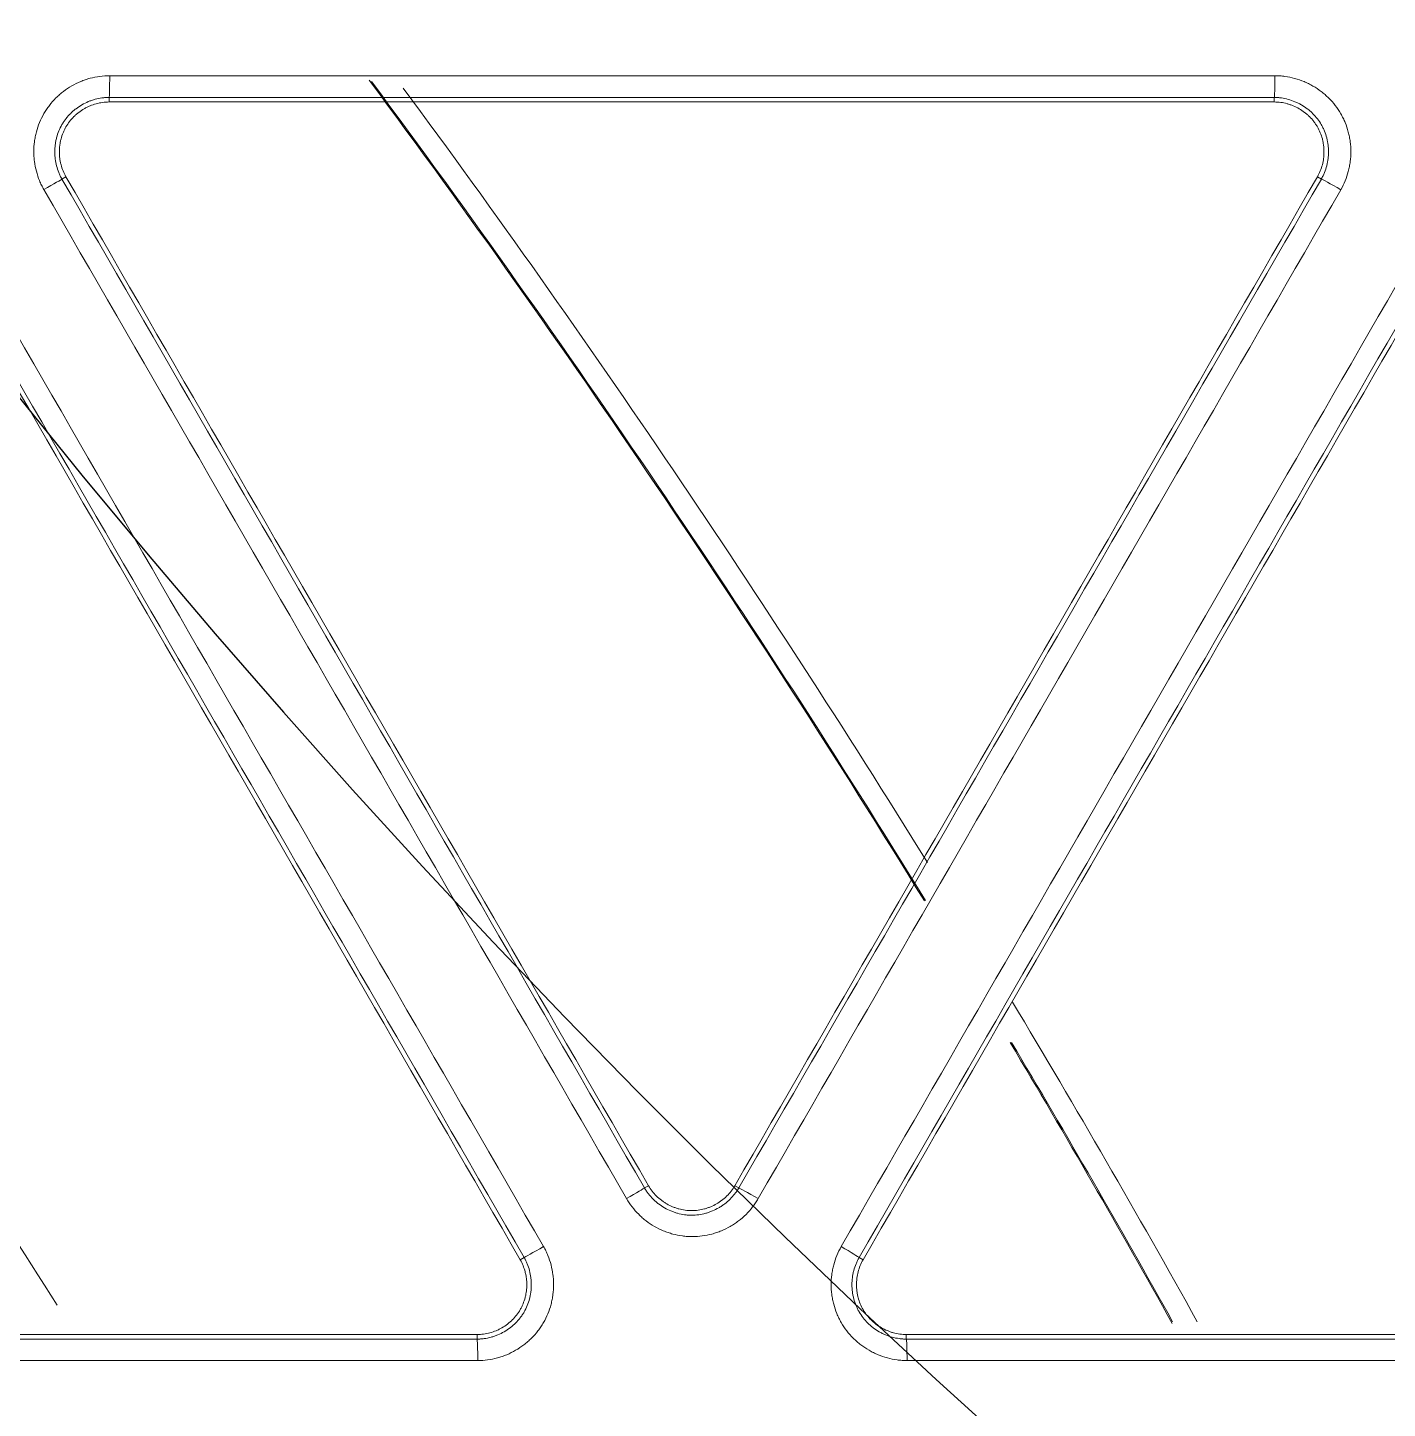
# Model space of a CAD drawing. Header units: inches. Extents: x 405346 to 489838, y -25612 to 14934.
# Drawn here: x 467439.67 to 467469.52, y 4442.66 to 4472.97 of the extents above; entities that cross this region are included whole.
import ezdxf

# ---------------------------------------------------------------- set-up
doc = ezdxf.new("R2010")
doc.units = ezdxf.units.IN
doc.header["$LTSCALE"] = 200
doc.header["$MEASUREMENT"] = 0
doc.linetypes.add('DH-HID2', pattern=[1.2, 0.8, -0.4])
doc.layers.add('FU-FURM', color=251, linetype='DH-HID2')
doc.layers.add('SS-EQ', color=2, linetype='Continuous', lineweight=20)

# ---------------------------------------------------------------- blocks, each defined once
blk = doc.blocks.new('FLLLL')
at = {"layer": 'FU-FURM'}
for centre, radius, start, end in [((467638.62, 3989.606), 194.252, 180.76696, 268.64347), ((467631.305, 3983.29), 213.601, 180.767, 268.64329)]:
    blk.add_arc(centre, radius, start, end, dxfattribs=at)
blk = doc.blocks.new('4way무풍')
at = {"layer": 'SS-EQ'}
for p, q in [((197.193, 150.014), (197.193, 149.915)), ((222.768, 149.915), (222.768, 150.014)), ((196.246, 148.273), (196.159, 148.223)), ((223.802, 148.223), (223.716, 148.273)), ((208.946, 126.075), (209.033, 126.125)), ((210.928, 126.125), (211.014, 126.075)), ((206.217, 124.499), (206.303, 124.549)), ((213.657, 124.549), (213.744, 124.499)), ((205.27, 122.758), (205.27, 122.858)), ((214.692, 122.858), (214.692, 122.758))]:
    blk.add_line(p, q, dxfattribs=at)
for radius, start, end in [(252.562, 31.61013, 36.5463), (252.587, 31.60905, 36.53379), (253.06, 31.76566, 36.41431), (231.709, 32.20792, 36.37077), (253.06, 29.11763, 30.95206), (252.562, 29.17082, 30.78502), (252.587, 29.17722, 30.78227)]:
    blk.add_arc((0, 0), radius, start, end, dxfattribs=at)
for centre, major_axis, ratio, start_param, end_param in [((197.193, 150.488), (0, -0.474), 0.02866, 0.035003, 1.579948), ((222.767, 150.488), (0, -0.474), 0.035796, 0.035014, 1.577445), ((195.748, 147.986), (0.41, 0.237), 0.006425, 4.741655, 6.248278), ((224.212, 147.986), (0.41, -0.237), 0.02373, 1.542415, 3.106676), ((208.536, 125.838), (-0.41, -0.237), 0.011691, 1.603158, 3.106684), ((211.424, 125.838), (0.41, -0.237), 0.022371, 1.543753, 3.106677), ((206.713, 124.786), (0.41, 0.237), 0.011446, 3.176502, 4.744454), ((213.247, 124.786), (-0.41, 0.237), 0.022472, 3.176508, 4.684778), ((205.269, 122.284), (0, 0.474), 0.033313, 4.718449, 6.248259), ((214.691, 122.284), (0, -0.474), 0.035683, 1.5762, 3.106664)]:
    blk.add_ellipse(centre, major_axis=major_axis, ratio=ratio, start_param=start_param, end_param=end_param, dxfattribs=at)
for points, knots in [([(0.032, 346.294), (6.969, 346.294), (13.906, 346.294), (27.78, 346.294), (34.717, 346.294), (55.528, 346.294), (69.403, 346.294), (97.151, 346.294), (111.025, 346.294), (138.774, 346.294), (152.648, 346.294), (180.396, 346.294), (194.27, 346.294), (215.082, 346.294), (222.019, 346.294), (235.893, 346.294), (242.83, 346.293), (253.236, 346.293), (256.704, 346.293), (263.641, 346.293), (267.11, 346.293), (272.313, 346.294), (274.047, 346.294), (276.648, 346.294), (277.516, 346.294), (279.25, 346.293), (280.117, 346.293), (281.418, 346.292), (281.851, 346.292), (282.718, 346.292), (283.152, 346.292), (283.802, 346.293), (284.019, 346.293), (284.453, 346.293), (284.669, 346.294), (285.103, 346.293), (285.32, 346.293), (285.753, 346.29), (285.97, 346.288), (286.62, 346.277), (287.054, 346.265), (287.92, 346.231), (288.353, 346.21), (289.653, 346.132), (290.519, 346.062), (291.818, 345.929), (292.25, 345.88), (292.899, 345.799), (293.116, 345.771), (293.548, 345.712), (294.627, 345.561), (295.697, 345.381), (298.249, 344.897), (299.929, 344.504), (302.417, 343.81), (304.065, 343.312), (305.692, 342.745), (308.116, 341.843), (309.711, 341.171), (311.481, 340.335), (311.677, 340.241), (312.069, 340.051), (312.265, 339.955), (312.851, 339.663), (313.238, 339.464), (314.393, 338.857), (315.91, 338.017), (317.385, 337.118), (318.837, 336.19), (319.553, 335.711), (320.962, 334.724), (322.351, 333.707), (324.369, 332.094), (326.323, 330.393), (327.582, 329.199), (328.355, 328.434), (328.586, 328.204), (328.815, 327.97), (328.968, 327.815), (329.044, 327.736), (329.423, 327.345), (329.723, 327.029), (330.61, 326.072), (331.762, 324.776), (333.399, 322.77), (334.43, 321.391), (335.932, 319.291), (336.873, 317.85), (338.196, 315.627), (339.047, 314.124), (339.838, 312.579), (340.313, 311.601), (340.454, 311.306), (340.593, 311.01), (340.685, 310.812), (340.731, 310.713), (340.958, 310.218), (341.136, 309.82), (341.654, 308.624), (342.309, 307.019), (343.186, 304.582), (343.7, 302.939), (344.419, 300.459), (344.828, 298.787), (345.336, 296.251), (345.487, 295.4), (345.755, 293.69), (345.871, 292.83), (345.994, 291.749), (346.017, 291.532), (346.062, 291.099), (346.083, 290.881), (346.143, 290.23), (346.178, 289.796), (346.239, 288.927), (346.265, 288.492), (346.307, 287.624), (346.324, 287.189), (346.342, 286.538), (346.347, 286.32), (346.354, 285.886), (346.356, 285.669), (346.359, 285.234), (346.359, 285.017), (346.359, 284.582), (346.359, 284.365), (346.359, 283.714), (346.358, 283.279), (346.358, 282.41), (346.358, 281.976), (346.358, 280.672), (346.358, 279.803), (346.359, 278.065), (346.359, 277.196), (346.359, 274.59), (346.359, 272.852), (346.358, 264.162), (346.359, 257.21), (346.359, 236.355), (346.359, 222.452), (346.359, 194.646), (346.359, 180.742), (346.359, 152.936), (346.359, 139.033), (346.359, 111.226), (346.359, 69.516), (346.359, 27.806), (346.359, 0)], [0, 0, 0, 0, 0.03125, 0.03125, 0.0625, 0.0625, 0.125, 0.125, 0.1875, 0.1875, 0.25, 0.25, 0.3125, 0.3125, 0.34375, 0.34375, 0.375, 0.375, 0.390625, 0.390625, 0.40625, 0.40625, 0.414062, 0.414062, 0.417969, 0.417969, 0.421875, 0.421875, 0.423828, 0.423828, 0.425781, 0.425781, 0.426758, 0.426758, 0.427734, 0.427734, 0.428711, 0.428711, 0.429687, 0.429687, 0.431641, 0.431641, 0.433594, 0.433594, 0.4375, 0.4375, 0.439453, 0.439453, 0.44043, 0.44043, 0.441406, 0.445312, 0.445312, 0.453125, 0.453125, 0.457031, 0.460937, 0.460937, 0.46875, 0.46875, 0.469727, 0.469727, 0.470703, 0.470703, 0.472656, 0.472656, 0.476562, 0.480469, 0.480469, 0.484375, 0.484375, 0.488281, 0.492187, 0.496094, 0.5, 0.5, 0.500977, 0.501465, 0.501465, 0.501953, 0.501953, 0.503906, 0.503906, 0.507812, 0.511719, 0.515625, 0.515625, 0.523437, 0.523437, 0.527344, 0.53125, 0.53125, 0.532227, 0.532715, 0.532715, 0.533203, 0.533203, 0.535156, 0.535156, 0.539062, 0.542969, 0.546875, 0.546875, 0.554687, 0.554687, 0.558594, 0.558594, 0.5625, 0.5625, 0.563477, 0.563477, 0.564453, 0.564453, 0.566406, 0.566406, 0.568359, 0.568359, 0.570312, 0.570312, 0.571289, 0.571289, 0.572266, 0.572266, 0.573242, 0.573242, 0.574219, 0.574219, 0.576172, 0.576172, 0.578125, 0.578125, 0.582031, 0.582031, 0.585937, 0.585937, 0.59375, 0.59375, 0.625, 0.625, 0.6875, 0.6875, 0.75, 0.75, 0.8125, 0.8125, 0.875, 1, 1, 1, 1]), ([(345.164, 0), (345.164, 27.72), (345.163, 69.299), (345.162, 110.879), (345.161, 138.598), (345.16, 152.458), (345.159, 180.178), (345.157, 194.038), (345.154, 221.758), (345.152, 235.618), (345.147, 256.407), (345.146, 263.337), (345.145, 272), (345.145, 273.732), (345.144, 276.331), (345.144, 277.197), (345.143, 278.93), (345.142, 279.796), (345.142, 281.095), (345.141, 281.528), (345.141, 282.395), (345.142, 282.828), (345.141, 283.694), (345.141, 284.127), (345.14, 284.777), (345.139, 284.993), (345.136, 285.426), (345.134, 285.643), (345.124, 286.293), (345.113, 286.726), (345.081, 287.592), (345.06, 288.025), (345.009, 288.891), (344.979, 289.324), (344.926, 289.973), (344.898, 290.298), (344.868, 290.622), (344.847, 290.839), (344.836, 290.947), (344.736, 291.92), (344.629, 292.78), (344.379, 294.49), (344.236, 295.34), (343.754, 297.876), (343.361, 299.547), (342.666, 302.024), (342.167, 303.666), (341.312, 306.1), (340.67, 307.703), (340.162, 308.898), (339.901, 309.494), (339.629, 310.086), (339.446, 310.481), (339.353, 310.677), (338.885, 311.657), (338.495, 312.43), (337.684, 313.954), (337.263, 314.706), (336.391, 316.188), (335.94, 316.919), (335.007, 318.359), (334.525, 319.069), (333.532, 320.468), (332.508, 321.846), (330.881, 323.85), (329.736, 325.143), (328.853, 326.097), (328.555, 326.413), (328.177, 326.804), (328.101, 326.882), (327.949, 327.037), (327.721, 327.27), (327.491, 327.5), (326.721, 328.264), (325.466, 329.454), (323.518, 331.149), (321.504, 332.755), (320.119, 333.766), (318.711, 334.748), (317.997, 335.224), (316.546, 336.146), (315.81, 336.592), (314.315, 337.454), (313.557, 337.87), (312.595, 338.371), (312.305, 338.52), (312.014, 338.666), (311.82, 338.764), (311.722, 338.812), (311.235, 339.053), (310.844, 339.24), (309.666, 339.79), (308.875, 340.138), (307.283, 340.799), (305.68, 341.425), (303.244, 342.257), (301.598, 342.742), (299.114, 343.417), (297.436, 343.796), (294.888, 344.258), (294.033, 344.394), (292.957, 344.542), (292.742, 344.57), (292.31, 344.625), (291.663, 344.703), (291.015, 344.771), (289.72, 344.892), (288.856, 344.953), (287.56, 345.018), (287.128, 345.036), (286.48, 345.054), (286.264, 345.059), (285.832, 345.066), (285.615, 345.069), (285.183, 345.072), (284.967, 345.073), (284.535, 345.074), (284.318, 345.075), (283.67, 345.075), (283.237, 345.076), (282.589, 345.076), (282.373, 345.076), (281.94, 345.076), (281.724, 345.076), (281.076, 345.076), (280.643, 345.076), (279.346, 345.077), (278.481, 345.077), (276.752, 345.078), (275.887, 345.078), (273.293, 345.079), (271.563, 345.079), (262.916, 345.08), (255.998, 345.082), (242.162, 345.085), (235.244, 345.086), (221.408, 345.088), (214.49, 345.089), (193.736, 345.092), (179.9, 345.093), (152.228, 345.095), (138.392, 345.096), (110.72, 345.097), (96.884, 345.097), (69.212, 345.098), (55.376, 345.098), (34.622, 345.098), (27.704, 345.099), (13.868, 345.099), (6.95, 345.099), (0.032, 345.099)], [0, 0, 0, 0, 0.125, 0.1875, 0.1875, 0.25, 0.25, 0.3125, 0.3125, 0.375, 0.375, 0.40625, 0.40625, 0.414063, 0.414063, 0.417969, 0.417969, 0.421875, 0.421875, 0.423828, 0.423828, 0.425781, 0.425781, 0.427734, 0.427734, 0.428711, 0.428711, 0.429688, 0.429688, 0.431641, 0.431641, 0.433594, 0.433594, 0.435547, 0.435547, 0.436523, 0.437012, 0.437012, 0.4375, 0.4375, 0.441406, 0.441406, 0.445313, 0.445313, 0.453125, 0.453125, 0.457031, 0.460938, 0.464844, 0.464844, 0.466797, 0.467773, 0.467773, 0.46875, 0.46875, 0.472656, 0.472656, 0.476563, 0.476563, 0.480469, 0.480469, 0.484375, 0.484375, 0.488281, 0.492188, 0.496094, 0.496094, 0.498047, 0.498047, 0.498535, 0.498535, 0.499023, 0.5, 0.5, 0.503906, 0.507813, 0.511719, 0.515625, 0.515625, 0.519531, 0.519531, 0.523438, 0.523438, 0.527344, 0.527344, 0.52832, 0.528809, 0.528809, 0.529297, 0.529297, 0.53125, 0.53125, 0.535156, 0.535156, 0.539063, 0.542969, 0.546875, 0.546875, 0.554688, 0.554688, 0.558594, 0.558594, 0.55957, 0.55957, 0.560547, 0.5625, 0.5625, 0.566406, 0.566406, 0.568359, 0.568359, 0.569336, 0.569336, 0.570313, 0.570313, 0.571289, 0.571289, 0.572266, 0.572266, 0.574219, 0.574219, 0.575195, 0.575195, 0.576172, 0.576172, 0.578125, 0.578125, 0.582031, 0.582031, 0.585938, 0.585938, 0.59375, 0.59375, 0.625, 0.625, 0.65625, 0.65625, 0.6875, 0.6875, 0.75, 0.75, 0.8125, 0.8125, 0.875, 0.875, 0.9375, 0.9375, 0.96875, 0.96875, 1, 1, 1, 1]), ([(195.762, 147.991), (195.744, 148.022), (195.726, 148.055), (195.694, 148.121), (195.679, 148.154), (195.638, 148.255), (195.592, 148.392), (195.564, 148.535), (195.553, 148.626), (195.551, 148.644), (195.547, 148.68), (195.543, 148.735), (195.541, 148.789), (195.541, 148.898), (195.546, 148.971), (195.56, 149.079), (195.565, 149.115), (195.576, 149.168), (195.58, 149.186), (195.588, 149.222), (195.592, 149.24), (195.616, 149.328), (195.662, 149.465), (195.726, 149.596), (195.78, 149.691), (195.8, 149.722), (195.841, 149.782), (195.862, 149.812), (195.928, 149.898), (195.976, 149.952), (196.053, 150.028), (196.093, 150.066), (196.135, 150.101), (196.164, 150.124), (196.178, 150.135), (196.251, 150.191), (196.372, 150.271), (196.502, 150.336), (196.586, 150.371), (196.602, 150.377), (196.637, 150.39), (196.654, 150.397), (196.706, 150.414), (196.741, 150.425), (196.846, 150.454), (196.917, 150.468), (197.06, 150.487), (197.133, 150.492), (197.206, 150.492)], [0, 0, 0, 0, 0.03125, 0.03125, 0.0625, 0.0625, 0.125, 0.1875, 0.1875, 0.203125, 0.203125, 0.21875, 0.25, 0.25, 0.3125, 0.3125, 0.34375, 0.34375, 0.359375, 0.359375, 0.375, 0.375, 0.4375, 0.5, 0.5, 0.53125, 0.53125, 0.5625, 0.5625, 0.625, 0.625, 0.65625, 0.671875, 0.671875, 0.6875, 0.6875, 0.75, 0.8125, 0.8125, 0.828125, 0.828125, 0.84375, 0.84375, 0.875, 0.875, 0.9375, 0.9375, 1, 1, 1, 1]), ([(197.206, 150.492), (201.47, 150.492), (205.733, 150.492), (214.259, 150.492), (218.522, 150.491), (222.784, 150.491)], [0, 0, 0, 0, 0.5, 0.5, 1, 1, 1, 1]), ([(222.784, 150.491), (222.821, 150.491), (222.858, 150.49), (222.931, 150.485), (222.967, 150.481), (223.075, 150.466), (223.217, 150.437), (223.354, 150.39), (223.439, 150.355), (223.455, 150.348), (223.489, 150.333), (223.538, 150.309), (223.586, 150.283), (223.68, 150.229), (223.741, 150.189), (223.827, 150.123), (223.856, 150.1), (223.897, 150.064), (223.911, 150.051), (223.937, 150.026), (223.951, 150.014), (224.015, 149.95), (224.111, 149.841), (224.192, 149.721), (224.247, 149.626), (224.264, 149.593), (224.297, 149.528), (224.311, 149.494), (224.353, 149.394), (224.376, 149.325), (224.403, 149.22), (224.412, 149.185), (224.422, 149.131), (224.425, 149.113), (224.431, 149.077), (224.434, 149.059), (224.445, 148.968), (224.455, 148.823), (224.445, 148.678), (224.434, 148.588), (224.431, 148.57), (224.425, 148.534), (224.422, 148.516), (224.412, 148.462), (224.403, 148.426), (224.376, 148.321), (224.353, 148.252), (224.298, 148.118), (224.266, 148.053), (224.229, 147.989)], [0, 0, 0, 0, 0.03125, 0.03125, 0.0625, 0.0625, 0.125, 0.1875, 0.1875, 0.203125, 0.203125, 0.21875, 0.25, 0.25, 0.3125, 0.3125, 0.34375, 0.34375, 0.359375, 0.359375, 0.375, 0.375, 0.4375, 0.5, 0.5, 0.53125, 0.53125, 0.5625, 0.5625, 0.625, 0.625, 0.65625, 0.65625, 0.671875, 0.671875, 0.6875, 0.6875, 0.75, 0.8125, 0.8125, 0.828125, 0.828125, 0.84375, 0.84375, 0.875, 0.875, 0.9375, 0.9375, 1, 1, 1, 1]), ([(197.193, 150.014), (197.19, 150.014), (197.187, 150.014), (197.18, 150.014), (197.17, 150.014), (197.147, 150.014), (197.102, 150.011), (197.063, 150.007), (196.986, 149.997), (196.935, 149.987), (196.86, 149.966), (196.835, 149.958), (196.785, 149.941), (196.761, 149.932), (196.689, 149.902), (196.596, 149.856), (196.509, 149.798), (196.457, 149.759), (196.447, 149.75), (196.426, 149.734), (196.396, 149.709), (196.368, 149.682), (196.313, 149.628), (196.278, 149.589), (196.23, 149.527), (196.215, 149.506), (196.186, 149.463), (196.172, 149.441), (196.133, 149.373), (196.11, 149.326), (196.071, 149.23), (196.054, 149.181), (196.034, 149.105), (196.028, 149.079), (196.019, 149.028), (196.014, 149.002), (196.004, 148.925), (196.001, 148.873), (196.001, 148.795), (196.002, 148.769), (196.004, 148.73), (196.005, 148.717), (196.008, 148.691), (196.009, 148.678), (196.018, 148.613), (196.037, 148.511), (196.07, 148.412), (196.099, 148.34), (196.11, 148.316), (196.127, 148.281), (196.133, 148.269), (196.142, 148.252), (196.147, 148.243), (196.152, 148.234), (196.155, 148.229), (196.157, 148.226), (196.159, 148.223)], [0, 0, 0, 0, 0.003906, 0.003906, 0.007812, 0.015625, 0.03125, 0.0625, 0.0625, 0.125, 0.125, 0.15625, 0.15625, 0.1875, 0.1875, 0.25, 0.3125, 0.3125, 0.328125, 0.328125, 0.34375, 0.375, 0.375, 0.4375, 0.4375, 0.46875, 0.46875, 0.5, 0.5, 0.5625, 0.5625, 0.625, 0.625, 0.65625, 0.65625, 0.6875, 0.6875, 0.75, 0.75, 0.78125, 0.78125, 0.796875, 0.796875, 0.8125, 0.8125, 0.875, 0.9375, 0.9375, 0.96875, 0.96875, 0.984375, 0.984375, 0.992187, 0.996094, 0.996094, 1, 1, 1, 1]), ([(196.246, 148.273), (196.221, 148.315), (196.201, 148.358), (196.165, 148.446), (196.15, 148.491), (196.132, 148.56), (196.126, 148.583), (196.117, 148.631), (196.113, 148.654), (196.104, 148.725), (196.098, 148.82), (196.104, 148.915), (196.112, 148.975), (196.114, 148.987), (196.117, 149.011), (196.124, 149.046), (196.132, 149.081), (196.15, 149.15), (196.165, 149.195), (196.192, 149.261), (196.201, 149.283), (196.222, 149.326), (196.234, 149.347), (196.27, 149.409), (196.323, 149.488), (196.386, 149.559), (196.437, 149.61), (196.454, 149.626), (196.491, 149.658), (196.509, 149.673), (196.566, 149.716), (196.606, 149.742), (196.667, 149.778), (196.688, 149.789), (196.731, 149.811), (196.753, 149.821), (196.819, 149.848), (196.909, 149.879), (197.002, 149.898), (197.097, 149.911), (197.145, 149.915), (197.193, 149.915)], [0, 0, 0, 0, 0.0625, 0.0625, 0.125, 0.125, 0.15625, 0.15625, 0.1875, 0.1875, 0.25, 0.3125, 0.3125, 0.328125, 0.328125, 0.34375, 0.375, 0.375, 0.4375, 0.4375, 0.46875, 0.46875, 0.5, 0.5, 0.5625, 0.625, 0.625, 0.65625, 0.65625, 0.6875, 0.6875, 0.75, 0.75, 0.78125, 0.78125, 0.8125, 0.8125, 0.875, 0.9375, 0.9375, 1, 1, 1, 1]), ([(222.768, 150.014), (218.506, 150.014), (214.244, 150.014), (205.719, 150.014), (201.456, 150.014), (197.193, 150.014)], [0, 0, 0, 0, 0.5, 0.5, 1, 1, 1, 1]), ([(222.768, 149.915), (218.506, 149.915), (214.244, 149.915), (205.719, 149.915), (201.456, 149.915), (197.193, 149.915)], [0, 0, 0, 0, 0.5, 0.5, 1, 1, 1, 1]), ([(223.802, 148.223), (223.803, 148.226), (223.805, 148.229), (223.808, 148.235), (223.813, 148.243), (223.824, 148.264), (223.845, 148.304), (223.861, 148.34), (223.89, 148.412), (223.906, 148.461), (223.926, 148.536), (223.932, 148.562), (223.942, 148.613), (223.946, 148.639), (223.956, 148.717), (223.962, 148.82), (223.956, 148.924), (223.948, 148.989), (223.946, 149.002), (223.942, 149.028), (223.935, 149.066), (223.926, 149.104), (223.906, 149.18), (223.89, 149.229), (223.861, 149.301), (223.85, 149.325), (223.827, 149.372), (223.815, 149.395), (223.775, 149.463), (223.717, 149.549), (223.648, 149.626), (223.593, 149.681), (223.574, 149.699), (223.534, 149.734), (223.514, 149.75), (223.452, 149.797), (223.409, 149.826), (223.341, 149.865), (223.307, 149.883), (223.272, 149.9), (223.248, 149.911), (223.236, 149.916), (223.175, 149.942), (223.077, 149.976), (222.976, 149.997), (222.899, 150.007), (222.873, 150.01), (222.833, 150.013), (222.82, 150.013), (222.801, 150.014), (222.791, 150.014), (222.781, 150.014), (222.774, 150.014), (222.771, 150.014), (222.768, 150.014)], [0, 0, 0, 0, 0.003906, 0.003906, 0.007813, 0.015625, 0.03125, 0.0625, 0.0625, 0.125, 0.125, 0.15625, 0.15625, 0.1875, 0.1875, 0.25, 0.3125, 0.3125, 0.328125, 0.328125, 0.34375, 0.375, 0.375, 0.4375, 0.4375, 0.46875, 0.46875, 0.5, 0.5, 0.5625, 0.625, 0.625, 0.65625, 0.65625, 0.6875, 0.6875, 0.75, 0.75, 0.78125, 0.796875, 0.796875, 0.8125, 0.8125, 0.875, 0.9375, 0.9375, 0.96875, 0.96875, 0.984375, 0.984375, 0.992187, 0.996094, 0.996094, 1, 1, 1, 1]), ([(222.768, 149.915), (222.816, 149.915), (222.864, 149.911), (222.958, 149.899), (223.004, 149.889), (223.073, 149.87), (223.096, 149.863), (223.142, 149.847), (223.164, 149.839), (223.23, 149.811), (223.315, 149.769), (223.395, 149.716), (223.442, 149.68), (223.452, 149.672), (223.47, 149.657), (223.498, 149.634), (223.524, 149.61), (223.575, 149.56), (223.606, 149.524), (223.65, 149.468), (223.664, 149.449), (223.691, 149.409), (223.704, 149.389), (223.74, 149.326), (223.781, 149.241), (223.812, 149.151), (223.83, 149.081), (223.835, 149.058), (223.844, 149.011), (223.848, 148.987), (223.857, 148.916), (223.86, 148.869), (223.86, 148.797), (223.859, 148.761), (223.856, 148.726), (223.854, 148.702), (223.853, 148.69), (223.845, 148.63), (223.827, 148.537), (223.797, 148.447), (223.761, 148.358), (223.74, 148.315), (223.716, 148.273)], [0, 0, 0, 0, 0.0625, 0.0625, 0.125, 0.125, 0.15625, 0.15625, 0.1875, 0.1875, 0.25, 0.3125, 0.3125, 0.328125, 0.328125, 0.34375, 0.375, 0.375, 0.4375, 0.4375, 0.46875, 0.46875, 0.5, 0.5, 0.5625, 0.625, 0.625, 0.65625, 0.65625, 0.6875, 0.6875, 0.75, 0.75, 0.78125, 0.796875, 0.796875, 0.8125, 0.8125, 0.875, 0.9375, 0.9375, 1, 1, 1, 1]), ([(210.928, 126.125), (210.904, 126.083), (210.878, 126.044), (210.819, 125.968), (210.788, 125.933), (210.737, 125.883), (210.719, 125.866), (210.683, 125.835), (210.665, 125.82), (210.607, 125.776), (210.528, 125.724), (210.443, 125.681), (210.388, 125.658), (210.376, 125.654), (210.354, 125.645), (210.32, 125.633), (210.286, 125.622), (210.217, 125.603), (210.171, 125.594), (210.1, 125.584), (210.077, 125.582), (210.029, 125.578), (210.005, 125.578), (209.933, 125.578), (209.838, 125.584), (209.745, 125.603), (209.676, 125.622), (209.653, 125.629), (209.607, 125.645), (209.585, 125.653), (209.519, 125.681), (209.476, 125.702), (209.415, 125.738), (209.384, 125.756), (209.354, 125.777), (209.335, 125.791), (209.325, 125.798), (209.277, 125.834), (209.206, 125.897), (209.142, 125.968), (209.084, 126.043), (209.057, 126.083), (209.033, 126.125)], [0, 0, 0, 0, 0.0625, 0.0625, 0.125, 0.125, 0.15625, 0.15625, 0.1875, 0.1875, 0.25, 0.3125, 0.3125, 0.328125, 0.328125, 0.34375, 0.375, 0.375, 0.4375, 0.4375, 0.46875, 0.46875, 0.5, 0.5, 0.5625, 0.625, 0.625, 0.65625, 0.65625, 0.6875, 0.6875, 0.75, 0.75, 0.78125, 0.796875, 0.796875, 0.8125, 0.8125, 0.875, 0.9375, 0.9375, 1, 1, 1, 1]), ([(211.441, 125.841), (211.422, 125.809), (211.403, 125.778), (211.362, 125.717), (211.341, 125.687), (211.274, 125.601), (211.178, 125.493), (211.068, 125.397), (210.995, 125.342), (210.981, 125.331), (210.951, 125.31), (210.906, 125.279), (210.859, 125.25), (210.765, 125.196), (210.7, 125.164), (210.6, 125.122), (210.566, 125.109), (210.514, 125.091), (210.496, 125.085), (210.461, 125.075), (210.444, 125.069), (210.356, 125.046), (210.214, 125.017), (210.069, 125.007), (209.96, 125.007), (209.923, 125.008), (209.85, 125.013), (209.814, 125.017), (209.706, 125.031), (209.635, 125.046), (209.53, 125.074), (209.496, 125.085), (209.444, 125.103), (209.427, 125.109), (209.393, 125.122), (209.375, 125.129), (209.291, 125.164), (209.161, 125.228), (209.04, 125.309), (208.968, 125.364), (208.953, 125.375), (208.925, 125.398), (208.911, 125.41), (208.87, 125.446), (208.843, 125.471), (208.766, 125.548), (208.718, 125.602), (208.629, 125.717), (208.588, 125.777), (208.552, 125.841)], [0, 0, 0, 0, 0.03125, 0.03125, 0.0625, 0.0625, 0.125, 0.1875, 0.1875, 0.203125, 0.203125, 0.21875, 0.25, 0.25, 0.3125, 0.3125, 0.34375, 0.34375, 0.359375, 0.359375, 0.375, 0.375, 0.4375, 0.5, 0.5, 0.53125, 0.53125, 0.5625, 0.5625, 0.625, 0.625, 0.65625, 0.65625, 0.671875, 0.671875, 0.6875, 0.6875, 0.75, 0.8125, 0.8125, 0.828125, 0.828125, 0.84375, 0.84375, 0.875, 0.875, 0.9375, 0.9375, 1, 1, 1, 1]), ([(208.946, 126.075), (208.947, 126.072), (208.949, 126.069), (208.952, 126.063), (208.958, 126.055), (208.969, 126.035), (208.994, 125.997), (209.017, 125.965), (209.065, 125.904), (209.099, 125.865), (209.155, 125.81), (209.174, 125.792), (209.213, 125.758), (209.234, 125.741), (209.296, 125.694), (209.383, 125.637), (209.476, 125.59), (209.536, 125.565), (209.548, 125.56), (209.573, 125.551), (209.61, 125.538), (209.647, 125.526), (209.722, 125.506), (209.773, 125.495), (209.85, 125.485), (209.876, 125.482), (209.928, 125.479), (209.954, 125.478), (210.033, 125.478), (210.084, 125.481), (210.187, 125.495), (210.238, 125.506), (210.313, 125.526), (210.338, 125.534), (210.388, 125.551), (210.412, 125.561), (210.484, 125.591), (210.53, 125.614), (210.598, 125.653), (210.631, 125.673), (210.663, 125.695), (210.685, 125.711), (210.695, 125.718), (210.747, 125.758), (210.826, 125.826), (210.895, 125.904), (210.943, 125.965), (210.958, 125.986), (210.98, 126.019), (210.987, 126.03), (210.998, 126.047), (211.003, 126.055), (211.008, 126.064), (211.011, 126.069), (211.013, 126.072), (211.014, 126.075)], [0, 0, 0, 0, 0.003906, 0.003906, 0.007813, 0.015625, 0.03125, 0.0625, 0.0625, 0.125, 0.125, 0.15625, 0.15625, 0.1875, 0.1875, 0.25, 0.3125, 0.3125, 0.328125, 0.328125, 0.34375, 0.375, 0.375, 0.4375, 0.4375, 0.46875, 0.46875, 0.5, 0.5, 0.5625, 0.5625, 0.625, 0.625, 0.65625, 0.65625, 0.6875, 0.6875, 0.75, 0.75, 0.78125, 0.796875, 0.796875, 0.8125, 0.8125, 0.875, 0.9375, 0.9375, 0.96875, 0.96875, 0.984375, 0.984375, 0.992187, 0.996094, 0.996094, 1, 1, 1, 1]), ([(206.729, 124.789), (206.748, 124.757), (206.765, 124.725), (206.797, 124.659), (206.812, 124.625), (206.853, 124.524), (206.899, 124.387), (206.927, 124.244), (206.939, 124.154), (206.941, 124.135), (206.944, 124.099), (206.948, 124.044), (206.95, 123.99), (206.95, 123.881), (206.945, 123.809), (206.931, 123.701), (206.926, 123.665), (206.915, 123.611), (206.911, 123.593), (206.903, 123.557), (206.899, 123.539), (206.875, 123.451), (206.829, 123.314), (206.766, 123.184), (206.711, 123.089), (206.691, 123.057), (206.65, 122.997), (206.629, 122.967), (206.563, 122.881), (206.515, 122.827), (206.438, 122.751), (206.398, 122.714), (206.356, 122.678), (206.327, 122.655), (206.313, 122.644), (206.24, 122.589), (206.119, 122.508), (205.989, 122.444), (205.905, 122.409), (205.889, 122.402), (205.854, 122.389), (205.837, 122.383), (205.785, 122.365), (205.75, 122.354), (205.645, 122.326), (205.574, 122.311), (205.431, 122.292), (205.358, 122.287), (205.285, 122.287)], [0, 0, 0, 0, 0.03125, 0.03125, 0.0625, 0.0625, 0.125, 0.1875, 0.1875, 0.203125, 0.203125, 0.21875, 0.25, 0.25, 0.3125, 0.3125, 0.34375, 0.34375, 0.359375, 0.359375, 0.375, 0.375, 0.4375, 0.5, 0.5, 0.53125, 0.53125, 0.5625, 0.5625, 0.625, 0.625, 0.65625, 0.671875, 0.671875, 0.6875, 0.6875, 0.75, 0.8125, 0.8125, 0.828125, 0.828125, 0.84375, 0.84375, 0.875, 0.875, 0.9375, 0.9375, 1, 1, 1, 1]), ([(214.708, 122.287), (214.671, 122.287), (214.634, 122.288), (214.561, 122.293), (214.525, 122.297), (214.417, 122.311), (214.275, 122.34), (214.138, 122.388), (214.054, 122.423), (214.037, 122.43), (214.003, 122.445), (213.954, 122.469), (213.906, 122.495), (213.812, 122.549), (213.751, 122.589), (213.665, 122.655), (213.637, 122.678), (213.595, 122.714), (213.582, 122.727), (213.555, 122.752), (213.542, 122.764), (213.477, 122.828), (213.381, 122.937), (213.3, 123.057), (213.245, 123.152), (213.228, 123.185), (213.196, 123.25), (213.181, 123.283), (213.139, 123.384), (213.117, 123.453), (213.089, 123.558), (213.081, 123.593), (213.07, 123.647), (213.067, 123.665), (213.061, 123.701), (213.058, 123.719), (213.047, 123.81), (213.038, 123.955), (213.047, 124.1), (213.058, 124.19), (213.061, 124.208), (213.067, 124.244), (213.07, 124.262), (213.081, 124.316), (213.089, 124.352), (213.117, 124.457), (213.14, 124.526), (213.195, 124.66), (213.227, 124.725), (213.263, 124.789)], [0, 0, 0, 0, 0.03125, 0.03125, 0.0625, 0.0625, 0.125, 0.1875, 0.1875, 0.203125, 0.203125, 0.21875, 0.25, 0.25, 0.3125, 0.3125, 0.34375, 0.34375, 0.359375, 0.359375, 0.375, 0.375, 0.4375, 0.5, 0.5, 0.53125, 0.53125, 0.5625, 0.5625, 0.625, 0.625, 0.65625, 0.65625, 0.671875, 0.671875, 0.6875, 0.6875, 0.75, 0.8125, 0.8125, 0.828125, 0.828125, 0.84375, 0.84375, 0.875, 0.875, 0.9375, 0.9375, 1, 1, 1, 1]), ([(205.27, 122.758), (205.273, 122.758), (205.276, 122.758), (205.283, 122.758), (205.292, 122.758), (205.315, 122.759), (205.361, 122.761), (205.4, 122.765), (205.477, 122.775), (205.527, 122.786), (205.602, 122.806), (205.627, 122.814), (205.677, 122.831), (205.701, 122.84), (205.773, 122.871), (205.866, 122.917), (205.953, 122.974), (206.005, 123.014), (206.015, 123.022), (206.036, 123.039), (206.066, 123.064), (206.094, 123.09), (206.149, 123.145), (206.184, 123.184), (206.231, 123.245), (206.247, 123.266), (206.276, 123.309), (206.29, 123.332), (206.329, 123.4), (206.352, 123.446), (206.391, 123.542), (206.408, 123.591), (206.424, 123.654), (206.427, 123.667), (206.433, 123.693), (206.436, 123.706), (206.443, 123.744), (206.447, 123.77), (206.457, 123.847), (206.461, 123.899), (206.461, 123.977), (206.46, 124.003), (206.457, 124.042), (206.456, 124.055), (206.454, 124.081), (206.452, 124.094), (206.444, 124.159), (206.424, 124.261), (206.392, 124.36), (206.362, 124.432), (206.352, 124.456), (206.335, 124.491), (206.329, 124.503), (206.319, 124.52), (206.315, 124.529), (206.31, 124.537), (206.307, 124.543), (206.305, 124.546), (206.303, 124.549)], [0, 0, 0, 0, 0.003906, 0.003906, 0.007812, 0.015625, 0.03125, 0.0625, 0.0625, 0.125, 0.125, 0.15625, 0.15625, 0.1875, 0.1875, 0.25, 0.3125, 0.3125, 0.328125, 0.328125, 0.34375, 0.375, 0.375, 0.4375, 0.4375, 0.46875, 0.46875, 0.5, 0.5, 0.5625, 0.5625, 0.625, 0.625, 0.640625, 0.640625, 0.65625, 0.65625, 0.6875, 0.6875, 0.75, 0.75, 0.78125, 0.78125, 0.796875, 0.796875, 0.8125, 0.8125, 0.875, 0.9375, 0.9375, 0.96875, 0.96875, 0.984375, 0.984375, 0.992187, 0.996094, 0.996094, 1, 1, 1, 1]), ([(206.217, 124.499), (206.242, 124.458), (206.262, 124.415), (206.298, 124.327), (206.313, 124.282), (206.331, 124.212), (206.337, 124.189), (206.346, 124.142), (206.35, 124.118), (206.359, 124.047), (206.365, 123.952), (206.359, 123.857), (206.351, 123.797), (206.349, 123.785), (206.345, 123.762), (206.339, 123.726), (206.331, 123.692), (206.313, 123.623), (206.298, 123.578), (206.271, 123.512), (206.262, 123.49), (206.241, 123.447), (206.229, 123.425), (206.193, 123.363), (206.14, 123.284), (206.077, 123.213), (206.026, 123.163), (206.008, 123.146), (205.972, 123.115), (205.954, 123.1), (205.897, 123.056), (205.857, 123.03), (205.796, 122.994), (205.775, 122.983), (205.732, 122.962), (205.71, 122.952), (205.643, 122.924), (205.553, 122.893), (205.46, 122.874), (205.366, 122.861), (205.318, 122.858), (205.27, 122.858)], [0, 0, 0, 0, 0.0625, 0.0625, 0.125, 0.125, 0.15625, 0.15625, 0.1875, 0.1875, 0.25, 0.3125, 0.3125, 0.328125, 0.328125, 0.34375, 0.375, 0.375, 0.4375, 0.4375, 0.46875, 0.46875, 0.5, 0.5, 0.5625, 0.625, 0.625, 0.65625, 0.65625, 0.6875, 0.6875, 0.75, 0.75, 0.78125, 0.78125, 0.8125, 0.8125, 0.875, 0.9375, 0.9375, 1, 1, 1, 1]), ([(213.657, 124.549), (213.655, 124.547), (213.654, 124.544), (213.65, 124.538), (213.646, 124.529), (213.635, 124.509), (213.614, 124.469), (213.598, 124.433), (213.568, 124.361), (213.552, 124.312), (213.532, 124.236), (213.526, 124.211), (213.516, 124.159), (213.512, 124.133), (213.502, 124.056), (213.496, 123.952), (213.502, 123.848), (213.511, 123.783), (213.512, 123.77), (213.517, 123.745), (213.524, 123.706), (213.532, 123.668), (213.552, 123.593), (213.568, 123.543), (213.598, 123.471), (213.608, 123.447), (213.631, 123.401), (213.644, 123.377), (213.683, 123.309), (213.712, 123.266), (213.776, 123.184), (213.81, 123.146), (213.866, 123.09), (213.885, 123.073), (213.925, 123.038), (213.945, 123.022), (214.007, 122.975), (214.05, 122.946), (214.118, 122.907), (214.152, 122.889), (214.187, 122.872), (214.211, 122.861), (214.223, 122.856), (214.284, 122.83), (214.382, 122.796), (214.483, 122.776), (214.561, 122.765), (214.587, 122.762), (214.626, 122.76), (214.639, 122.759), (214.659, 122.758), (214.669, 122.758), (214.678, 122.758), (214.685, 122.758), (214.688, 122.758), (214.692, 122.758)], [0, 0, 0, 0, 0.003906, 0.003906, 0.007813, 0.015625, 0.03125, 0.0625, 0.0625, 0.125, 0.125, 0.15625, 0.15625, 0.1875, 0.1875, 0.25, 0.3125, 0.3125, 0.328125, 0.328125, 0.34375, 0.375, 0.375, 0.4375, 0.4375, 0.46875, 0.46875, 0.5, 0.5, 0.5625, 0.5625, 0.625, 0.625, 0.65625, 0.65625, 0.6875, 0.6875, 0.75, 0.75, 0.78125, 0.796875, 0.796875, 0.8125, 0.8125, 0.875, 0.9375, 0.9375, 0.96875, 0.96875, 0.984375, 0.984375, 0.992187, 0.996094, 0.996094, 1, 1, 1, 1]), ([(214.692, 122.858), (214.643, 122.858), (214.596, 122.861), (214.502, 122.874), (214.455, 122.883), (214.386, 122.902), (214.364, 122.909), (214.318, 122.925), (214.296, 122.934), (214.23, 122.961), (214.144, 123.004), (214.065, 123.056), (214.017, 123.093), (214.008, 123.1), (213.989, 123.115), (213.962, 123.138), (213.936, 123.163), (213.885, 123.213), (213.853, 123.248), (213.81, 123.304), (213.796, 123.324), (213.769, 123.363), (213.756, 123.384), (213.72, 123.446), (213.678, 123.532), (213.648, 123.622), (213.63, 123.691), (213.625, 123.715), (213.615, 123.762), (213.612, 123.785), (213.602, 123.856), (213.599, 123.904), (213.599, 123.975), (213.6, 124.011), (213.603, 124.047), (213.606, 124.071), (213.607, 124.083), (213.615, 124.142), (213.633, 124.236), (213.663, 124.326), (213.699, 124.414), (213.72, 124.458), (213.744, 124.499)], [0, 0, 0, 0, 0.0625, 0.0625, 0.125, 0.125, 0.15625, 0.15625, 0.1875, 0.1875, 0.25, 0.3125, 0.3125, 0.328125, 0.328125, 0.34375, 0.375, 0.375, 0.4375, 0.4375, 0.46875, 0.46875, 0.5, 0.5, 0.5625, 0.625, 0.625, 0.65625, 0.65625, 0.6875, 0.6875, 0.75, 0.75, 0.78125, 0.796875, 0.796875, 0.8125, 0.8125, 0.875, 0.9375, 0.9375, 1, 1, 1, 1]), ([(179.695, 122.858), (183.958, 122.858), (188.22, 122.858), (196.745, 122.858), (201.008, 122.858), (205.27, 122.858)], [0, 0, 0, 0, 0.5, 0.5, 1, 1, 1, 1]), ([(179.695, 122.758), (183.958, 122.758), (188.22, 122.758), (196.745, 122.758), (201.007, 122.758), (205.27, 122.758)], [0, 0, 0, 0, 0.5, 0.5, 1, 1, 1, 1]), ([(205.285, 122.287), (201.022, 122.287), (196.76, 122.287), (188.234, 122.288), (183.971, 122.288), (179.707, 122.288)], [0, 0, 0, 0, 0.5, 0.5, 1, 1, 1, 1])]:
    blk.add_open_spline(points, degree=3, knots=knots, dxfattribs=at)
for points in [[(196.159, 148.223), (200.421, 140.84), (204.684, 133.457), (208.946, 126.075)], [(196.246, 148.273), (200.508, 140.89), (204.771, 133.507), (209.033, 126.125)], [(210.928, 126.125), (215.191, 133.508), (219.453, 140.891), (223.716, 148.273)], [(211.014, 126.075), (215.277, 133.458), (219.539, 140.841), (223.802, 148.223)], [(208.552, 125.841), (204.289, 133.224), (200.025, 140.607), (195.762, 147.991)], [(224.229, 147.989), (219.966, 140.607), (215.703, 133.224), (211.441, 125.841)], [(193.939, 146.939), (198.203, 139.555), (202.466, 132.172), (206.729, 124.789)], [(213.263, 124.789), (217.526, 132.172), (221.789, 139.554), (226.052, 146.937)], [(206.217, 124.499), (201.955, 131.882), (197.693, 139.265), (193.43, 146.648)], [(206.303, 124.549), (202.041, 131.932), (197.779, 139.314), (193.516, 146.697)], [(226.444, 146.698), (222.182, 139.315), (217.919, 131.932), (213.657, 124.549)], [(226.531, 146.648), (222.269, 139.265), (218.006, 131.882), (213.744, 124.499)], [(214.692, 122.858), (223.218, 122.858), (231.743, 122.858), (240.266, 122.858)], [(214.692, 122.758), (223.218, 122.758), (231.743, 122.758), (240.266, 122.758)], [(240.286, 122.286), (231.761, 122.286), (223.235, 122.286), (214.708, 122.287)]]:
    blk.add_open_spline(points, degree=3, dxfattribs=at)

msp = doc.modelspace()

# ---------------------------------------------------------------- block references
for name, p in [('FLLLL', (-47.5, 596.663)), ('4way무풍', (467244.268, 4321.426))]:
    msp.add_blockref(name, p)

doc.saveas('drawing.dxf')
